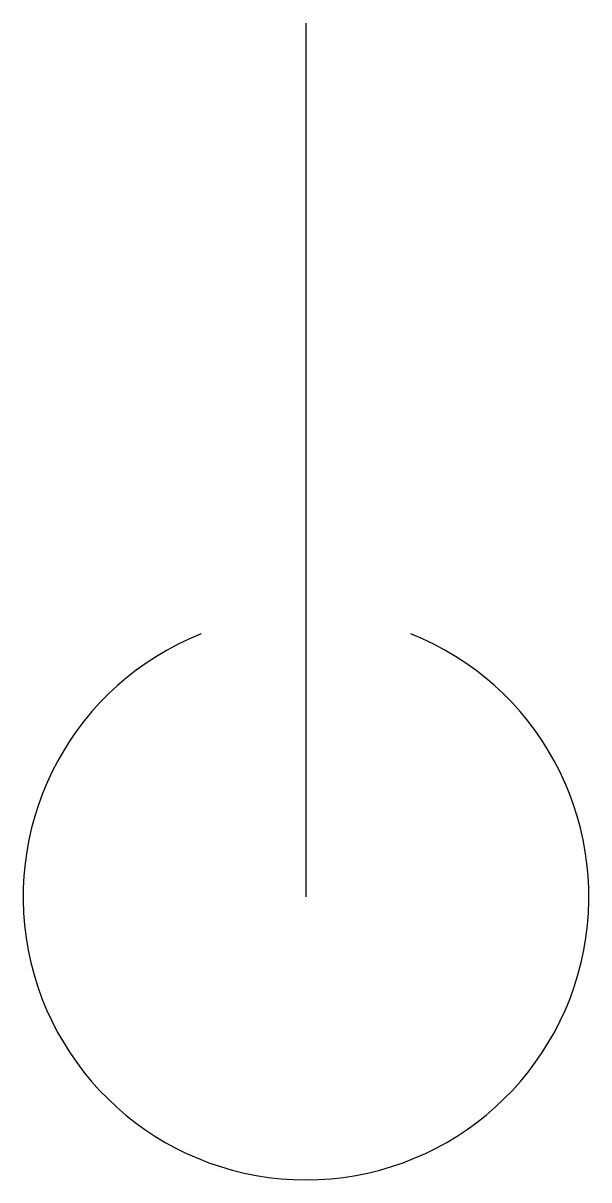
# Model space of a CAD drawing. Header units: metres. Extents: x 43988 to 44367, y -144501 to -143726.
import ezdxf

# ---------------------------------------------------------------- set-up
doc = ezdxf.new("R2010")
doc.units = ezdxf.units.M
doc.layers.add('DET1', color=1, linetype='Continuous')

msp = doc.modelspace()

# ---------------------------------------------------------------- linework, layer by layer
at = {"layer": 'DET1'}
msp.add_line((44177.66, -144311.26), (44177.66, -143726.2), dxfattribs=at)
msp.add_arc((44177.66, -144311.26), 189.64, 111.78, 68.22, dxfattribs=at)

doc.saveas('drawing.dxf')
